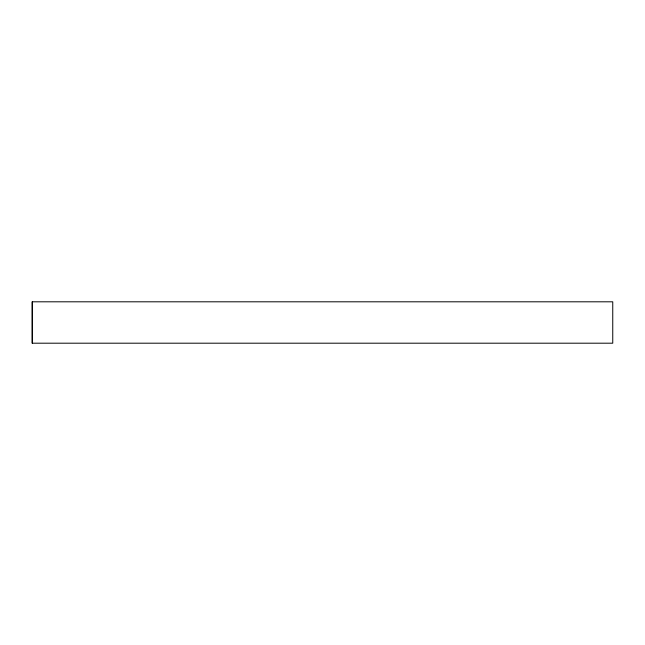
<?xml version="1.0" encoding="UTF-8"?>
<svg xmlns="http://www.w3.org/2000/svg" width="645" height="645" viewBox="0 0 645 645"><rect width="100%" height="100%" fill="white"/><g stroke="black" fill="none" stroke-linecap="round" stroke-linejoin="round"><path stroke-width="0.97" d="M32.25 343.196L32.25 301.804L612.75 301.804L612.75 343.196L32.25 343.196L32.25 301.804"/></g></svg>
